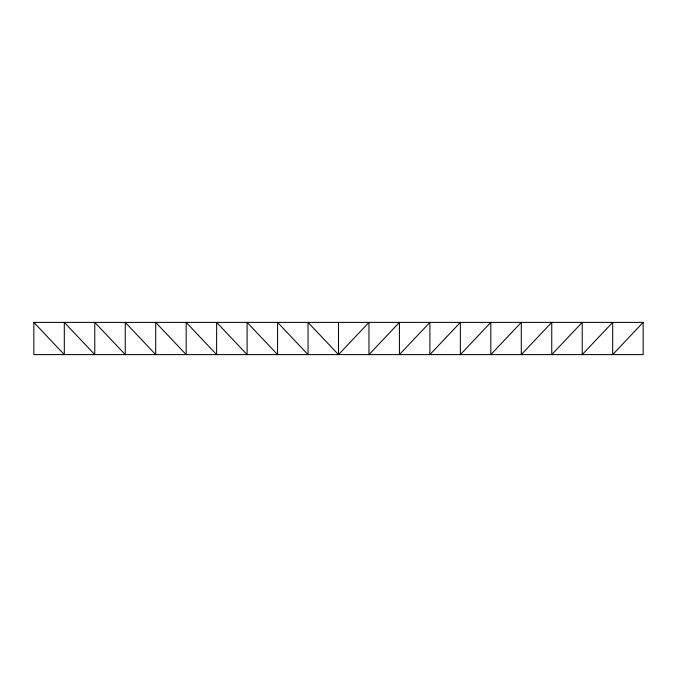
<?xml version="1.0" encoding="UTF-8"?>
<svg xmlns="http://www.w3.org/2000/svg" width="677" height="677" viewBox="0 0 677 677"><rect width="100%" height="100%" fill="white"/><g stroke="black" fill="none" stroke-linecap="round" stroke-linejoin="round"><path stroke-width="1.02" d="M33.85 322.387L64.315 354.613L64.315 322.387L94.78 354.613L94.78 322.387L125.245 354.613L125.245 322.387L155.71 354.613L155.71 322.387L186.175 354.613L186.175 322.387L216.64 354.613L216.64 322.387L247.105 354.613L247.105 322.387L277.57 354.613L277.57 322.387L308.035 354.613L308.035 322.387L338.5 354.613L368.965 322.387L368.965 354.613L399.43 322.387L399.43 354.613L429.895 322.387L429.895 354.613L460.36 322.387L460.36 354.613L490.825 322.387L490.825 354.613L521.29 322.387L521.29 354.613L551.755 322.387L551.755 354.613L582.22 322.387L582.22 354.613L612.685 322.387L612.685 354.613L643.15 322.387L33.85 322.387L33.85 354.613L643.15 354.613L643.15 322.387M338.5 322.387L338.5 354.613"/></g></svg>
